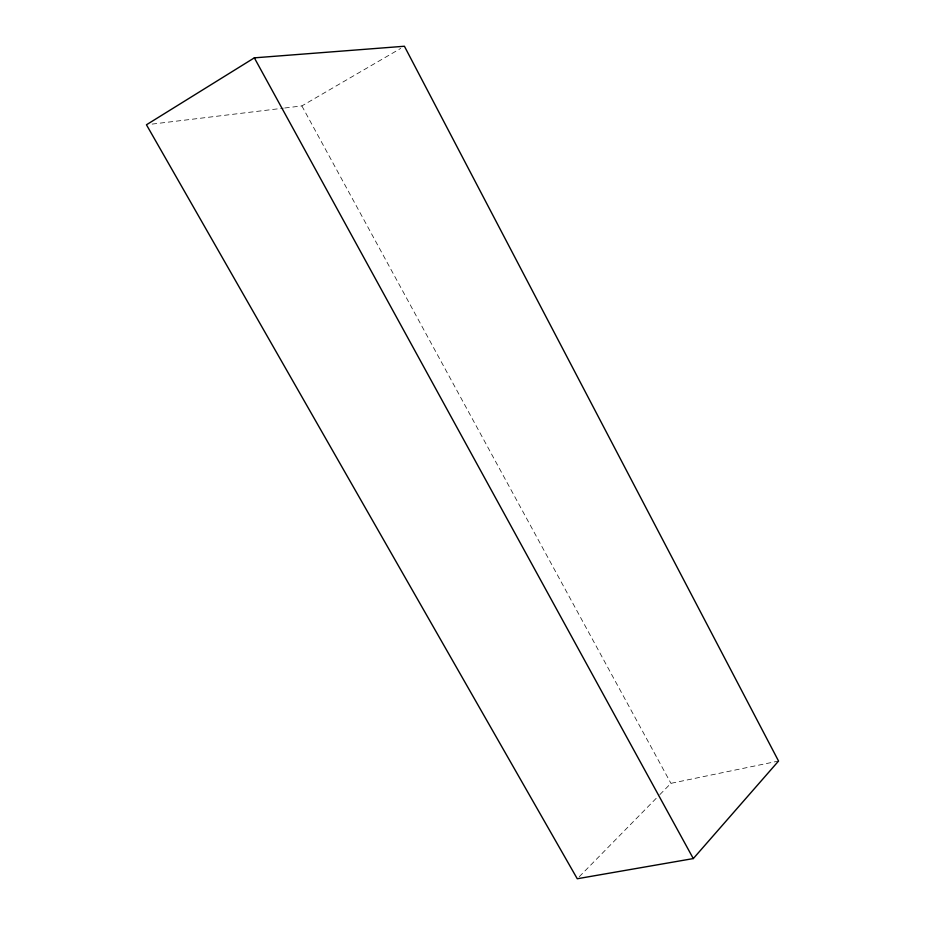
<?xml version="1.0" encoding="UTF-8"?>
<svg xmlns="http://www.w3.org/2000/svg" width="925" height="925" viewBox="0 0 925 925"><rect width="100%" height="100%" fill="white"/><g stroke="black" fill="none" stroke-linecap="round" stroke-linejoin="round"><path stroke-width="0.69" stroke-dasharray="4.62 3.47" d="M579.281 876.703L658.843 795.639M659.849 794.621L670.926 783.336L778.549 761.044M284.75 108.005L301.862 105.924L400.71 48.412M152.151 124.089L283.327 108.179M301.862 105.924L670.926 783.336"/><path stroke-width="1.39" d="M693.299 858.573L778.549 761.044L404.41 46.25L254.34 57.847L146.451 124.782L577.258 878.75L693.299 858.573L254.34 57.847"/></g></svg>
